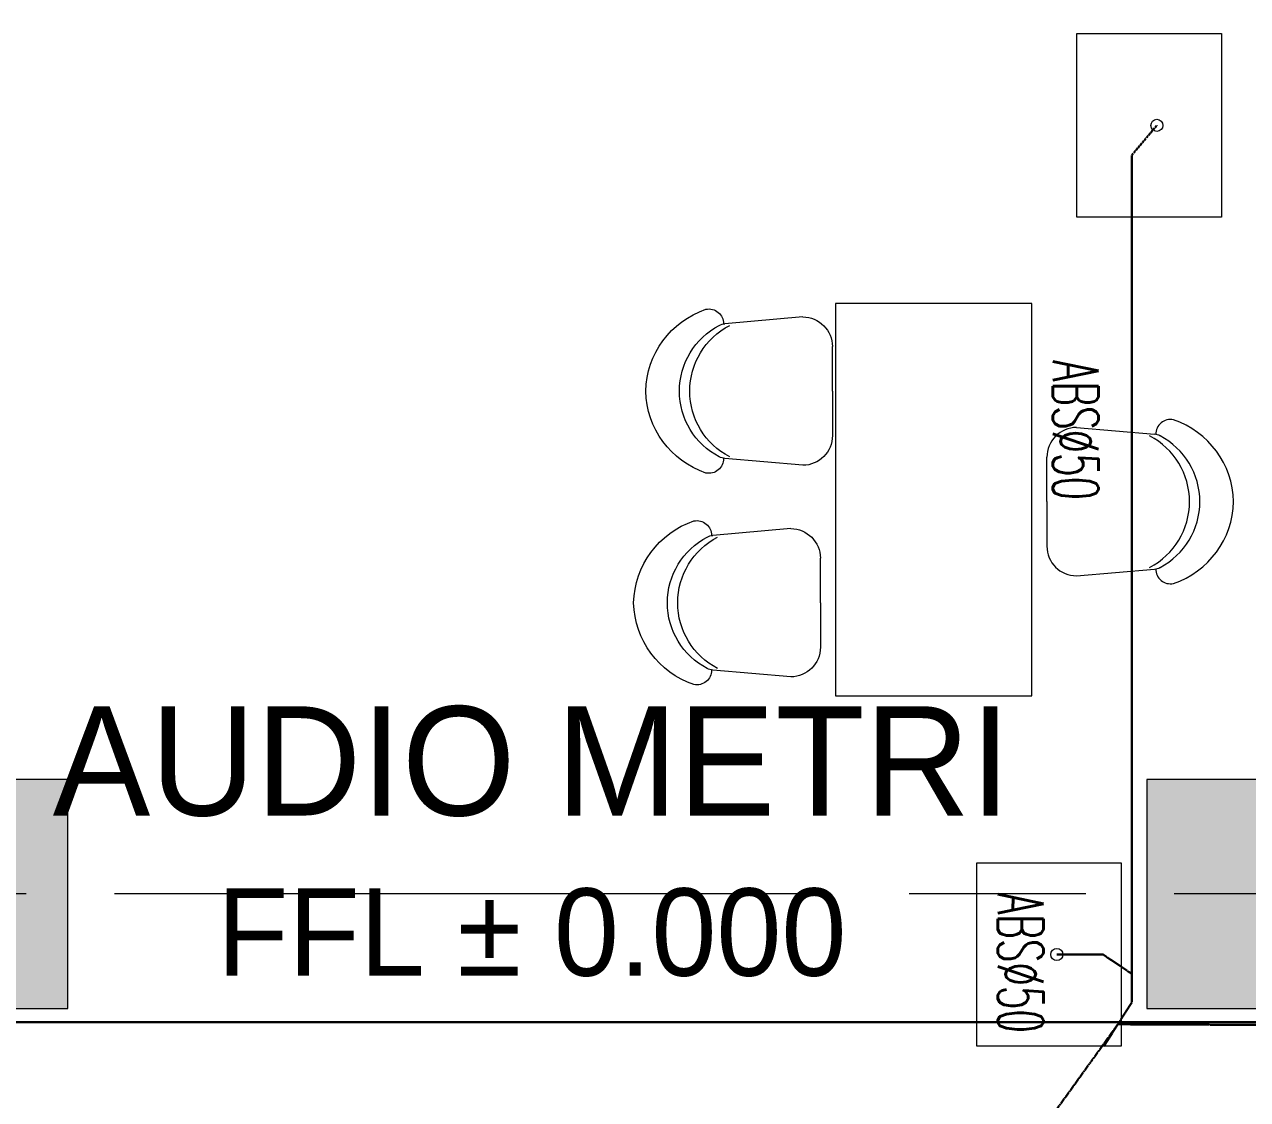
# Model space of a CAD drawing. Header units: millimetres. Extents: x -280308 to 6402717, y -14 to 2073074.
# Drawn here: x 18526 to 22265, y 343744 to 347033 of the extents above; entities that cross this region are included whole.
import ezdxf
from ezdxf.enums import TextEntityAlignment as Align

# ---------------------------------------------------------------- set-up
doc = ezdxf.new("R2010")
doc.units = ezdxf.units.MM
for name, pattern in [('ACAD_ISO08W100', [36, 24, -3, 6, -3]), ('DASHED2', [0.375, 0.25, -0.125]), ('Default', [0])]:
    doc.linetypes.add(name, pattern=pattern)
doc.layers.get('0').update_dxf_attribs({"lineweight": 0})
doc.layers.add('-P-ABK', color=7, linetype='Continuous', lineweight=30, true_color=0x05ffff)
doc.layers.add('P-AKT', color=7, linetype='Continuous', lineweight=30, true_color=0xfe0101)
for name, color, linetype, lineweight in [('A-ANNOTATION', 144, 'Continuous', 0), ('A-Furn', 250, 'Continuous', 0), ('A-FURN-EQPM', 177, 'Continuous', 0), ('ARSIR', 251, 'Continuous', 0), ('Struktur', 80, 'Continuous', 20)]:
    doc.layers.add(name, color=color, linetype=linetype, lineweight=lineweight)
doc.layers.add('A-TEXT', color=254, linetype='Continuous')
doc.layers.add('FURNITURE', color=26, linetype='Continuous')
doc.layers.add('Teks-PL', color=7, linetype='Default', true_color=0xff0a0a)
doc.styles.add('Annotative', font='arial.ttf', dxfattribs={"height": 1.25})
doc.styles.add('RS', font='ROMANS.SHX', dxfattribs={"width": 0.8})
doc.styles.get("Standard").update_dxf_attribs({"font": 'arial.ttf'})

# ---------------------------------------------------------------- blocks, each defined once
blk = doc.blocks.new('*U539')
at = {"layer": 'A-ANNOTATION', "linetype": 'ACAD_ISO08W100', "ltscale": 0.25}
blk.add_lwpolyline([(0, -7.641), (0, -228.348)], dxfattribs=at)
at = {"layer": 'A-TEXT'}
blk.add_attdef('N', text='', height=0.9, dxfattribs=at).set_placement((0, 2.75), align=Align.MIDDLE_CENTER)
blk = doc.blocks.new('A$Cf37525da')
at = {"color": 124, "xscale": -360.0000000000001, "yscale": 360.0000000000001, "zscale": 360.0000000000001, "rotation": 270}
blk.add_blockref('*U539', (4643.8, -5900), dxfattribs=at)
blk = doc.blocks.new('A$Ccc440957')
at = {"layer": 'FURNITURE', "color": 0, "linetype": 'ByBlock', "lineweight": -2}
for p, q in [((-44.9, 189), (-243.3, 171.7)), ((30.7, 0), (30.7, 113.4)), ((30.7, 0), (30.7, -113.4)), ((-44.9, -189), (-243.3, -171.7))]:
    blk.add_line(p, q, dxfattribs=at)
for centre, radius, start, end in [((-218.8, -5.7), 226.4, 108.7288, 178.5583), ((-284.3, 171.6), 37.8, 0, 100.971), ((-44.9, 113.4), 75.6, 0, 90), ((-170.1, 0), 189, 117.5453, 180), ((-143.7, 0), 189, 117.5453, 180), ((-240, 134.1), 37.8, 94.9782, 117.5453), ((-218.8, 5.7), 226.4, 181.4417, 251.2712), ((-170.1, 0), 189, 180, 242.4547), ((-143.7, 0), 189, 180, 242.4547), ((-44.9, -113.4), 75.6, 270, 0), ((-284.3, -171.6), 37.8, 259.029, 0), ((-240, -134.1), 37.8, 242.4547, 265.0218)]:
    blk.add_arc(centre, radius, start, end, dxfattribs=at)
blk = doc.blocks.new('A$Ce288bb9c')
at = {"layer": 'A-Furn', "color": 0, "linetype": 'ByBlock', "lineweight": -2, "ltscale": 0.25}
for points in [[(49652.5, -3193.2), (49652.5, -3754.6), (49210.4, -3754.6), (49210.4, -3193.2)], [(48472.7, -5219.3), (49072.7, -5219.3), (49072.7, -4019.3), (48472.7, -4019.3)], [(49346.4, -5729.5), (49346.4, -6290.9), (48904.3, -6290.9), (48904.3, -5729.5)]]:
    blk.add_lwpolyline(points, close=True, dxfattribs=at)
for centre in [(49455.5, -3473.9), (49149.4, -6010.2)]:
    blk.add_circle(centre, 18.5, dxfattribs=at)
at = {"layer": 'A-Furn', "color": 0, "linetype": 'ByBlock', "lineweight": -2, "ltscale": 0.25, "yscale": 1.2, "zscale": 1.2, "rotation": 180}
for p, xscale in [((48426.4, -4286.9), -1.2), ((49155.9, -4625), 1.2), ((48389.5, -4934.3), -1.2)]:
    blk.add_blockref('A$Ccc440957', p, dxfattribs=dict(at, xscale=xscale))
blk = doc.blocks.new('A$Cbf319c8c')
at = {"layer": 'ARSIR', "linetype": 'ByBlock', "lineweight": -2, "ltscale": 0.25}
h = blk.add_hatch(color=256, dxfattribs=at)
h.dxf.hatch_style = 1
h.paths.add_polyline_path([(30150, 3800), (30550, 3800), (30550, 4400), (30150, 4400)])
h.paths.add_polyline_path([(30100, 1900), (30600, 1900), (30600, 2400), (30100, 2400)])
h.paths.add_polyline_path([(44850, 1900), (45350, 1900), (45350, 2400), (44850, 2400)])
h.paths.add_polyline_path([(39100, 1900), (39600, 1900), (39600, 2400), (39100, 2400)])
h.paths.add_polyline_path([(53775, 20275), (54425, 20275), (54425, 19625), (53775, 19625)])
h.paths.add_polyline_path([(53775, 25), (54425, 25), (54425, 675), (53775, 675)])
h.paths.add_polyline_path([(49775, 20275), (50425, 20275), (50425, 19625), (49775, 19625)])
h.paths.add_polyline_path([(49775, 25), (50425, 25), (50425, 675), (49775, 675)])
h.paths.add_polyline_path([(44775, 20275), (45425, 20275), (45425, 19625), (44775, 19625)])
h.paths.add_polyline_path([(44775, 25), (45425, 25), (45425, 675), (44775, 675)])
h.paths.add_polyline_path([(39025, 20275), (39675, 20275), (39675, 19625), (39025, 19625)])
h.paths.add_polyline_path([(39025, 25), (39675, 25), (39675, 675), (39025, 675)])
h.paths.add_polyline_path([(33025, 20275), (33675, 20275), (33675, 19625), (33025, 19625)])
h.paths.add_polyline_path([(33025, 25), (33675, 25), (33675, 675), (33025, 675)])
h.paths.add_polyline_path([(27025, 20275), (27675, 20275), (27675, 19625), (27025, 19625)])
h.paths.add_polyline_path([(27025, 25), (27675, 25), (27675, 675), (27025, 675)])
h.paths.add_polyline_path([(21025, 20275), (21675, 20275), (21675, 19625), (21025, 19625)])
h.paths.add_polyline_path([(21025, 25), (21675, 25), (21675, 675), (21025, 675)])
h.paths.add_polyline_path([(15025, 20275), (15675, 20275), (15675, 19625), (15025, 19625)])
h.paths.add_polyline_path([(15025, 25), (15675, 25), (15675, 675), (15025, 675)])
h.paths.add_polyline_path([(27150, 3950), (27550, 3950), (27550, 4450), (27150, 4450)])
h.paths.add_polyline_path([(4025, 19625), (4675, 19625), (4675, 20275), (4025, 20275)])
h.paths.add_polyline_path([(9025, 19625), (9675, 19625), (9675, 20275), (9025, 20275)])
h.paths.add_polyline_path([(0, 19600), (700, 19600), (700, 20300), (0, 20300)])
h.paths.add_polyline_path([(4025, 25), (4675, 25), (4675, 675), (4025, 675)])
h.paths.add_polyline_path([(9025, 25), (9675, 25), (9675, 675), (9025, 675)])
h.paths.add_polyline_path([(0, 0), (700, 0), (700, 700), (0, 700)])
h.paths.add_polyline_path([(4025, 5925), (4675, 5925), (4675, 6575), (4025, 6575)])
h.paths.add_polyline_path([(9025, 5925), (9675, 5925), (9675, 6575), (9025, 6575)])
h.paths.add_polyline_path([(53750, 13700), (54450, 13700), (54450, 14400), (53750, 14400)])
h.paths.add_polyline_path([(53750, 5900), (54450, 5900), (54450, 6600), (53750, 6600)])
h.paths.add_polyline_path([(49750, 13700), (50450, 13700), (50450, 14400), (49750, 14400)])
h.paths.add_polyline_path([(49750, 5900), (50450, 5900), (50450, 6600), (49750, 6600)])
h.paths.add_polyline_path([(44750, 13700), (45450, 13700), (45450, 14400), (44750, 14400)])
h.paths.add_polyline_path([(44750, 5900), (45450, 5900), (45450, 6600), (44750, 6600)])
h.paths.add_polyline_path([(39000, 13700), (39700, 13700), (39700, 14400), (39000, 14400)])
h.paths.add_polyline_path([(39000, 5900), (39700, 5900), (39700, 6600), (39000, 6600)])
h.paths.add_polyline_path([(33000, 13700), (33700, 13700), (33700, 14400), (33000, 14400)])
h.paths.add_polyline_path([(33000, 5900), (33700, 5900), (33700, 6600), (33000, 6600)])
h.paths.add_polyline_path([(27000, 13700), (27700, 13700), (27700, 14400), (27000, 14400)])
h.paths.add_polyline_path([(27000, 5900), (27700, 5900), (27700, 6600), (27000, 6600)])
h.paths.add_polyline_path([(21000, 13700), (21700, 13700), (21700, 14400), (21000, 14400)])
h.paths.add_polyline_path([(21000, 5900), (21700, 5900), (21700, 6600), (21000, 6600)])
h.paths.add_polyline_path([(4000, 13700), (4700, 13700), (4700, 14400), (4000, 14400)])
h.paths.add_polyline_path([(0, 13700), (700, 13700), (700, 14400), (0, 14400)])
h.paths.add_polyline_path([(0, 5900), (700, 5900), (700, 6600), (0, 6600)])
h.paths.add_polyline_path([(9000, 13700), (9700, 13700), (9700, 14400), (9000, 14400)])
h.paths.add_polyline_path([(15000, 13700), (15700, 13700), (15700, 14400), (15000, 14400)])
h.paths.add_polyline_path([(15000, 5900), (15700, 5900), (15700, 6600), (15000, 6600)])
at = {"layer": 'Struktur', "color": 0, "linetype": 'ByBlock', "lineweight": -2, "ltscale": 0.25}
for points in [[(49750, 13700), (50450, 13700), (50450, 14400), (49750, 14400)], [(53750, 13700), (54450, 13700), (54450, 14400), (53750, 14400)]]:
    blk.add_lwpolyline(points, close=True, dxfattribs=at)
blk = doc.blocks.new('1')
at = {"ltscale": 0.25}
blk.add_blockref('A$Cf37525da', (22307.9, 350273.3), dxfattribs=at)
at = {"layer": 'A-FURN-EQPM', "ltscale": 0.25}
blk.add_blockref('A$Ce288bb9c', (-27467.1, 350198.3), dxfattribs=at)
at = {"layer": 'Struktur', "ltscale": 0.25}
blk.add_blockref('A$Cbf319c8c', (-31792.1, 330323.3), dxfattribs=at)
at = {"layer": 'A-TEXT', "ltscale": 0.25, "insert": (18214.2, 344947.3), "char_height": 267.3, "attachment_point": 1, "style": 'Annotative'}
blk.add_mtext_dynamic_manual_height_columns('\\pxqc;{\\fCentury Gothic|b0|i0|c0|p34;\\H1.25x;AUDIO METRI\\P\\H0.8x;FFL %%P 0.000}', width=3725.027, gutter_width=1670.6, heights=[0], dxfattribs=at)

msp = doc.modelspace()

# ---------------------------------------------------------------- linework, layer by layer
at = {"layer": '-P-ABK', "linetype": 'DASHED2', "ltscale": 5, "flags": 128}
for points in [[(21988.4, 346724.4), (21911.8, 346633.5), (21911.8, 344041.9), (21826.2, 343907.3)], [(21682.3, 344188.1), (21823.5, 344188.1), (21911.8, 344128.9)], [(21646.2, 343664.9), (21869, 343974.6), (22726.6, 343971)]]:
    msp.add_lwpolyline(points, dxfattribs=at)
at = {"layer": 'P-AKT', "linetype": 'Continuous', "flags": 128}
msp.add_lwpolyline([(13518.1, 343981.3), (22544.8, 343981.3), (22684.9, 343880.5)], dxfattribs=at)

# ---------------------------------------------------------------- block references
msp.add_blockref('1', (0, 0))

# ---------------------------------------------------------------- texts
at = {"layer": 'Teks-PL', "extrusion": (0.052336, -3.68146e-05, 0.99863), "style": 'RS', "width": 0.6}
for p in [(346021, -21397.5, 1121.4), (344390.9, -21230.4, 1112.6)]:
    msp.add_text('ABS%%C50', height=139.78, rotation=180, dxfattribs=at).set_placement(p)

doc.saveas('drawing.dxf')
